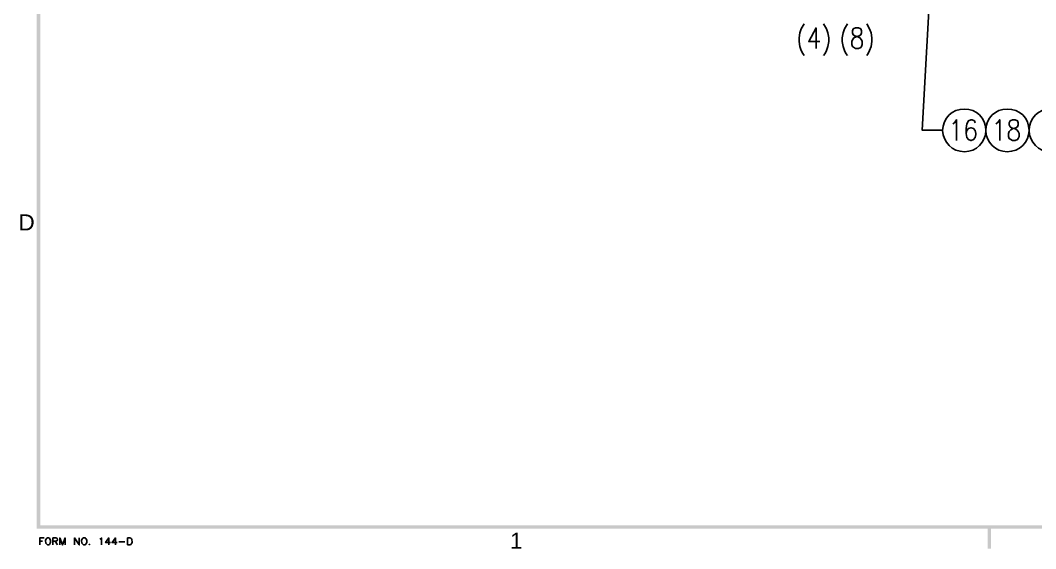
# Model space of a CAD drawing. Header units: inches. Extents: x 0.3 to 33.8, y 15.5 to 37.1.
# Drawn here: x 0.31 to 9.15, y 15.53 to 20.13 of the extents above; entities that cross this region are included whole.
import ezdxf

# ---------------------------------------------------------------- set-up
doc = ezdxf.new("R2010")
doc.units = ezdxf.units.IN
doc.header["$MEASUREMENT"] = 0
doc.styles.add('PDF Arial', font='arial.ttf')

# ---------------------------------------------------------------- blocks, each defined once
blk = doc.blocks.new('60298_1')
at = {"true_color": 0x0037dd, "transparency": 33554687}
for points in [[(0.4563, 36.9641), (0.4864, 36.9341), (0.4864, 15.7344), (0.4563, 15.7043)], [(0.4563, 15.7043), (0.4864, 15.7344), (33.5614, 15.7344), (33.5914, 15.7043)], [(8.7326, 15.7193), (8.7626, 15.7194), (8.7626, 15.5304), (8.7326, 15.5304)]]:
    blk.add_hatch(color=162, dxfattribs=at).paths.add_polyline_path(points)
at = {"color": 21, "transparency": 33554687}
blk.add_lwpolyline([(8.4949, 25.114), (8.1629, 19.1768), (8.3431, 19.1768)], dxfattribs=at)
at = {"transparency": 33554687}
for points in [[(7.1368, 19.828), (7.1244, 19.845), (7.1115, 19.8714), (7.0991, 19.9049), (7.0918, 19.9483), (7.0918, 19.9819), (7.0991, 20.0253), (7.1115, 20.0588), (7.1368, 20.1022)], [(7.2721, 19.9483), (7.1765, 19.9483), (7.2395, 20.0681), (7.2395, 19.8879)], [(7.3051, 19.828), (7.318, 19.845), (7.3304, 19.8714), (7.3433, 19.9049), (7.35, 19.9483), (7.35, 19.9819), (7.3433, 20.0253), (7.3304, 20.0588), (7.3051, 20.1022)], [(7.5127, 19.828), (7.4998, 19.845), (7.4869, 19.8714), (7.4745, 19.9049), (7.4673, 19.9483), (7.4673, 19.9819), (7.4745, 20.0253), (7.4869, 20.0588), (7.5127, 20.1022)], [(7.5845, 19.8879), (7.6098, 19.8879), (7.6294, 19.8977), (7.6351, 19.9049), (7.6418, 19.922), (7.6418, 19.9483), (7.6351, 19.9648), (7.6222, 19.9819), (7.6026, 19.9912), (7.5773, 19.9989), (7.5643, 20.0082), (7.5576, 20.0253), (7.5576, 20.0423), (7.5643, 20.0588), (7.5845, 20.0681), (7.6098, 20.0681), (7.6294, 20.0588), (7.6351, 20.0423), (7.6351, 20.0253), (7.6294, 20.0082), (7.6155, 19.9989), (7.5902, 19.9912), (7.57, 19.9819), (7.5576, 19.9648), (7.552, 19.9483), (7.552, 19.922), (7.5576, 19.9049), (7.5845, 19.8879)], [(7.6805, 19.828), (7.6934, 19.845), (7.7058, 19.8714), (7.7188, 19.9049), (7.7255, 19.9483), (7.7255, 19.9819), (7.7188, 20.0253), (7.7058, 20.0588), (7.6805, 20.1022)], [(8.4304, 19.2331), (8.4443, 19.2408), (8.4629, 19.2672), (8.4629, 19.087)], [(8.5466, 19.1469), (8.5538, 19.1732), (8.5662, 19.1902), (8.5858, 19.1975), (8.5915, 19.1975), (8.6111, 19.1902), (8.624, 19.1732), (8.6312, 19.1469), (8.6312, 19.1376), (8.624, 19.1133), (8.6111, 19.0963), (8.5915, 19.087), (8.5858, 19.087), (8.5662, 19.0963), (8.5538, 19.1133), (8.5466, 19.1469), (8.5466, 19.1902), (8.5538, 19.2331), (8.5662, 19.2574), (8.5858, 19.2672), (8.5987, 19.2672), (8.6183, 19.2574), (8.624, 19.2408)], [(8.8058, 19.2331), (8.8202, 19.2408), (8.8383, 19.2672), (8.8383, 19.087)], [(8.9488, 19.087), (8.9741, 19.087), (8.9938, 19.0963), (8.9994, 19.1035), (9.0067, 19.1205), (9.0067, 19.1469), (8.9994, 19.1639), (8.987, 19.1804), (8.9669, 19.1902), (8.9416, 19.1975), (8.9292, 19.2068), (8.922, 19.2238), (8.922, 19.2408), (8.9292, 19.2574), (8.9488, 19.2672), (8.9741, 19.2672), (8.9938, 19.2574), (8.9994, 19.2408), (8.9994, 19.2238), (8.9938, 19.2068), (8.9798, 19.1975), (8.9545, 19.1902), (8.9349, 19.1804), (8.922, 19.1639), (8.9163, 19.1469), (8.9163, 19.1205), (8.922, 19.1035), (8.9488, 19.087)]]:
    blk.add_lwpolyline(points, dxfattribs=at)
at = {"color": 162, "true_color": 0x0037dd, "transparency": 33554687}
for points in [[(0.4823, 15.564), (0.4823, 15.6239), (0.52, 15.6239)], [(0.4823, 15.595), (0.5056, 15.595)], [(0.5484, 15.564), (0.5593, 15.564), (0.566, 15.5671), (0.5737, 15.5785), (0.5768, 15.5873), (0.5768, 15.6007), (0.5711, 15.6151), (0.566, 15.6208), (0.5593, 15.6239), (0.5484, 15.6239), (0.5427, 15.6208), (0.534, 15.6095), (0.5314, 15.6007), (0.534, 15.5785), (0.5484, 15.564)], [(0.597, 15.595), (0.6223, 15.595), (0.6341, 15.6007), (0.6367, 15.6069), (0.6341, 15.6182), (0.6311, 15.6208), (0.6223, 15.6239), (0.597, 15.6239), (0.597, 15.564)], [(0.6166, 15.595), (0.6367, 15.564)], [(0.6569, 15.564), (0.6569, 15.6239), (0.6801, 15.564), (0.7023, 15.6239), (0.7023, 15.564)], [(0.7855, 15.564), (0.7855, 15.6239), (0.8257, 15.564), (0.8257, 15.6239)], [(0.8629, 15.564), (0.8743, 15.564), (0.8805, 15.5671), (0.8887, 15.5785), (0.8918, 15.5873), (0.8918, 15.6007), (0.8862, 15.6151), (0.8805, 15.6208), (0.8743, 15.6239), (0.8629, 15.6239), (0.8572, 15.6208), (0.8485, 15.6095), (0.8459, 15.6007), (0.8485, 15.5785), (0.8629, 15.564)], [(0.9146, 15.564), (0.9171, 15.5671), (0.9146, 15.5697), (0.9115, 15.5671), (0.9146, 15.564)], [(1.006, 15.6126), (1.0122, 15.6151), (1.0204, 15.6239), (1.0204, 15.564)], [(1.0974, 15.5842), (1.055, 15.5842), (1.0829, 15.6239), (1.0829, 15.564)], [(1.1547, 15.5842), (1.1123, 15.5842), (1.1402, 15.6239), (1.1402, 15.564)], [(1.1717, 15.5893), (1.2239, 15.5893)], [(1.2461, 15.564), (1.2662, 15.564), (1.275, 15.5671), (1.2838, 15.5785), (1.2864, 15.5873), (1.2838, 15.6095), (1.2807, 15.6151), (1.275, 15.6208), (1.2662, 15.6239), (1.2461, 15.6239), (1.2461, 15.564)]]:
    blk.add_lwpolyline(points, dxfattribs=at)
at = {"transparency": 33554687}
for points in [[(8.717, 19.1742), (8.7189, 19.0734), (8.6348, 18.9894), (8.5311, 18.9883), (8.4274, 18.9894), (8.3434, 19.0734), (8.34, 19.1742), (8.3434, 19.2808), (8.4274, 19.3649), (8.5311, 19.3601), (8.6348, 19.3649), (8.7189, 19.2808), (8.717, 19.1742)], [(8.717, 19.1742), (8.7189, 19.0734), (8.6348, 18.9894), (8.5311, 18.9883), (8.4274, 18.9894), (8.3434, 19.0734), (8.34, 19.1742), (8.3434, 19.2808), (8.4274, 19.3649), (8.5311, 19.3601), (8.6348, 19.3649), (8.7189, 19.2808), (8.717, 19.1742)], [(8.717, 19.1742), (8.7189, 19.0734), (8.6348, 18.9894), (8.5311, 18.9883), (8.4274, 18.9894), (8.3434, 19.0734), (8.34, 19.1742), (8.3434, 19.2808), (8.4274, 19.3649), (8.5311, 19.3601), (8.6348, 19.3649), (8.7189, 19.2808), (8.717, 19.1742)], [(9.0939, 19.1742), (9.0943, 19.0734), (9.0103, 18.9894), (8.9029, 18.9883), (8.8029, 18.9894), (8.7189, 19.0734), (8.717, 19.1742), (8.7189, 19.2808), (8.8029, 19.3649), (8.9029, 19.3601), (9.0103, 19.3649), (9.0943, 19.2808), (9.0939, 19.1742)], [(9.0939, 19.1742), (9.0943, 19.0734), (9.0103, 18.9894), (8.9029, 18.9883), (8.8029, 18.9894), (8.7189, 19.0734), (8.717, 19.1742), (8.7189, 19.2808), (8.8029, 19.3649), (8.9029, 19.3601), (9.0103, 19.3649), (9.0943, 19.2808), (9.0939, 19.1742)], [(9.0939, 19.1742), (9.0943, 19.0734), (9.0103, 18.9894), (8.9029, 18.9883), (8.8029, 18.9894), (8.7189, 19.0734), (8.717, 19.1742), (8.7189, 19.2808), (8.8029, 19.3649), (8.9029, 19.3601), (9.0103, 19.3649), (9.0943, 19.2808), (9.0939, 19.1742)], [(9.4658, 19.1742), (9.4698, 19.0734), (9.3858, 18.9894), (9.2799, 18.9883), (9.1784, 18.9894), (9.0943, 19.0734), (9.0939, 19.1742), (9.0943, 19.2808), (9.1784, 19.3649), (9.2799, 19.3601), (9.3858, 19.3649), (9.4698, 19.2808), (9.4658, 19.1742)], [(9.4658, 19.1742), (9.4698, 19.0734), (9.3858, 18.9894), (9.2799, 18.9883), (9.1784, 18.9894), (9.0943, 19.0734), (9.0939, 19.1742), (9.0943, 19.2808), (9.1784, 19.3649), (9.2799, 19.3601), (9.3858, 19.3649), (9.4698, 19.2808), (9.4658, 19.1742)], [(9.4658, 19.1742), (9.4698, 19.0734), (9.3858, 18.9894), (9.2799, 18.9883), (9.1784, 18.9894), (9.0943, 19.0734), (9.0939, 19.1742), (9.0943, 19.2808), (9.1784, 19.3649), (9.2799, 19.3601), (9.3858, 19.3649), (9.4698, 19.2808), (9.4658, 19.1742)]]:
    blk.add_open_spline(points, degree=3, knots=[0, 0, 0, 0, 1, 1, 1, 2, 2, 2, 3, 3, 3, 4, 4, 4, 4], dxfattribs=at)
at = {"color": 162, "true_color": 0x0037dd, "char_height": 0.140116, "attachment_point": 7, "style": 'PDF Arial'}
for s, insert in [('\\W1.000895;D', (0.2968, 18.303)), ('\\W1.000949;1', (4.5763, 15.5304))]:
    blk.add_mtext(s, dxfattribs=dict(at, insert=insert))

msp = doc.modelspace()

# ---------------------------------------------------------------- block references
msp.add_blockref('60298_1', (0, 0))

doc.saveas('drawing.dxf')
